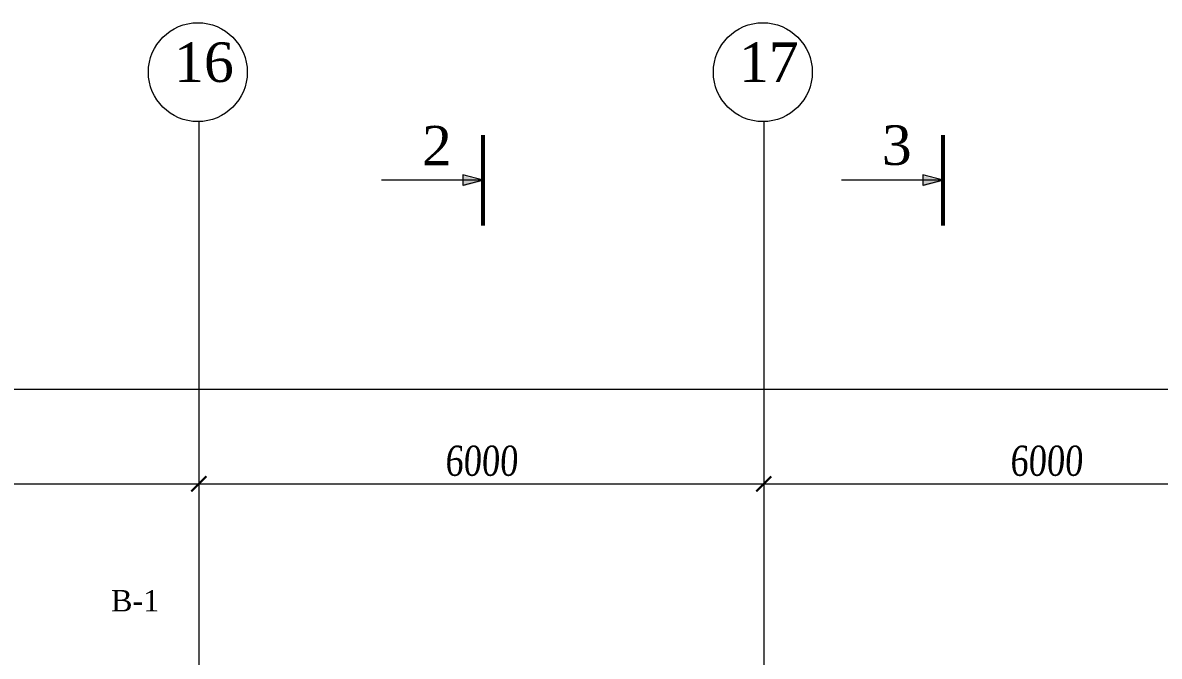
# Model space of a CAD drawing. Header units: inches. Extents: x -407541 to 6688123, y -998590 to 1205599.
# Drawn here: x 53033 to 65103, y 273059 to 279787 of the extents above; entities that cross this region are included whole.
import ezdxf

# ---------------------------------------------------------------- set-up
doc = ezdxf.new("R2010")
doc.units = ezdxf.units.IN
doc.header["$MEASUREMENT"] = 0
doc.linetypes.add('ACAD_ISO04W100', pattern=[30, 24, -3, 0, -3])
for name, color, linetype, lineweight in [('ведомость витражей', 224, 'Continuous', 13), ('осевые о', 23, 'Continuous', 15), ('Осевые размеры', 172, 'Continuous', 5), ('Оси', 254, 'ACAD_ISO04W100', 5), ('Текст', 7, 'Continuous', 18)]:
    doc.layers.add(name, color=color, linetype=linetype, lineweight=lineweight)
doc.styles.get("Standard").update_dxf_attribs({"font": 'arial.ttf'})
doc.styles.add('STYLE2', font='times.ttf', dxfattribs={"width": 0.8, "oblique": 3})
doc.styles.add('Times', font='times.ttf')
doc.dimstyles.new('M -100(m)', dxfattribs={"dimtxt": 320, "dimasz": 160, "dimexe": 0, "dimexo": 0, "dimgap": 80, "dimtad": 1, "dimdec": 0, "dimrnd": 5, "dimtxsty": 'STYLE2', "dimblk": 'ARCHTICK', "dimcen": 50, "dimdle": 100, "dimclrd": 256, "dimclre": 256, "dimclrt": 256, "dimadec": 0, "dimazin": 0, "dimtfac": 1, "dimtdec": 0, "dimtmove": 1, "dimatfit": 3, "dimldrblk": 'DOT', "dimfxl": 1, "dimlwd": -1, "dimlwe": 5, "dimarcsym": 0})

# ---------------------------------------------------------------- blocks, each defined once
blk = doc.blocks.new('_ARCHTICK')
at = {"color": 0, "linetype": 'ByBlock', "const_width": 0.15}
blk.add_lwpolyline([(-0.5, -0.5), (0.5, 0.5)], dxfattribs=at)
blk = doc.blocks.new('*D339')
at = {"layer": 'Осевые размеры', "ltscale": 1e-07, "transparency": 16777216}
blk.add_line((48803, 274890), (55003, 274890), dxfattribs=at)
at = {"layer": 'Осевые размеры', "ltscale": 1e-07, "transparency": 16777216, "xscale": 160, "yscale": 160, "zscale": 160, "rotation": 180}
blk.add_blockref('_ARCHTICK', (48903, 274890), dxfattribs=at)
at = {"layer": 'Осевые размеры', "ltscale": 1e-07, "transparency": 16777216, "xscale": 160, "yscale": 160, "zscale": 160}
blk.add_blockref('_ARCHTICK', (54903, 274890), dxfattribs=at)
at = {"layer": 'Осевые размеры', "ltscale": 1e-07, "transparency": 16777216, "insert": (51903, 275133), "char_height": 320, "attachment_point": 5, "style": 'STYLE2'}
blk.add_mtext('6000', dxfattribs=at)
blk = doc.blocks.new('_Dot')
at = {"color": 0, "linetype": 'ByBlock', "lineweight": -2}
blk.add_line((-0.5, 0), (-1, 0), dxfattribs=at)
at = {"color": 0, "linetype": 'ByBlock', "const_width": 0.5}
blk.add_lwpolyline([(-0.25, 0, 1), (0.25, 0, 1)], format="xyb", close=True, dxfattribs=at)
blk = doc.blocks.new('*D300')
at = {"layer": 'Осевые размеры', "ltscale": 1e-07, "transparency": 16777216}
blk.add_line((180604, 275891), (13203, 275891), dxfattribs=at)
at = {"layer": 'Осевые размеры', "lineweight": 5, "ltscale": 1e-07, "transparency": 16777216}
blk.add_line((180504, 275889), (180504, 275891), dxfattribs=at)
at = {"layer": 'Осевые размеры', "ltscale": 1e-07, "transparency": 16777216, "xscale": 160, "yscale": 160, "zscale": 160, "rotation": 180}
blk.add_blockref('_ARCHTICK', (13303, 275891), dxfattribs=at)
at = {"layer": 'Осевые размеры', "ltscale": 1e-07, "transparency": 16777216, "xscale": 160, "yscale": 160, "zscale": 160}
blk.add_blockref('_ARCHTICK', (180504, 275891), dxfattribs=at)
at = {"layer": 'Осевые размеры', "ltscale": 1e-07, "transparency": 16777216, "insert": (96903, 276134), "char_height": 320, "attachment_point": 5, "style": 'STYLE2'}
blk.add_mtext('167200', dxfattribs=at)
blk = doc.blocks.new('*D266')
at = {"layer": 'Осевые размеры', "ltscale": 1e-07, "transparency": 16777216}
blk.add_line((54803, 274890), (61003, 274890), dxfattribs=at)
at = {"layer": 'Осевые размеры', "ltscale": 1e-07, "transparency": 16777216, "xscale": 160, "yscale": 160, "zscale": 160, "rotation": 180}
blk.add_blockref('_ARCHTICK', (54903, 274890), dxfattribs=at)
at = {"layer": 'Осевые размеры', "ltscale": 1e-07, "transparency": 16777216, "xscale": 160, "yscale": 160, "zscale": 160}
blk.add_blockref('_ARCHTICK', (60903, 274890), dxfattribs=at)
at = {"layer": 'Осевые размеры', "ltscale": 1e-07, "transparency": 16777216, "insert": (57903, 275133), "char_height": 320, "attachment_point": 5, "style": 'STYLE2'}
blk.add_mtext('6000', dxfattribs=at)
blk = doc.blocks.new('*D267')
at = {"layer": 'Осевые размеры', "ltscale": 1e-07, "transparency": 16777216}
blk.add_line((60803, 274890), (67003, 274890), dxfattribs=at)
at = {"layer": 'Осевые размеры', "ltscale": 1e-07, "transparency": 16777216, "xscale": 160, "yscale": 160, "zscale": 160, "rotation": 180}
blk.add_blockref('_ARCHTICK', (60903, 274890), dxfattribs=at)
at = {"layer": 'Осевые размеры', "ltscale": 1e-07, "transparency": 16777216, "xscale": 160, "yscale": 160, "zscale": 160}
blk.add_blockref('_ARCHTICK', (66903, 274890), dxfattribs=at)
at = {"layer": 'Осевые размеры', "ltscale": 1e-07, "transparency": 16777216, "insert": (63903, 275133), "char_height": 320, "attachment_point": 5, "style": 'STYLE2'}
blk.add_mtext('6000', dxfattribs=at)

msp = doc.modelspace()

# ---------------------------------------------------------------- hatches: boundary and pattern name
at = {"layer": 'Текст'}
h = msp.add_hatch(color=256, dxfattribs=at)
h.set_gradient(color2=(0, 0, 0), one_color=1)
h.paths.add_polyline_path([(57708.7, 278162.2), (57708.7, 278105.5), (57922.6, 278105.5)])
h.paths.add_polyline_path([(57922.6, 278105.5), (57708.7, 278105.5), (57708.7, 278048.7)])
h = msp.add_hatch(color=256, dxfattribs=at)
h.set_gradient(color2=(0, 0, 0), one_color=1)
h.paths.add_polyline_path([(62592.9, 278162.2), (62592.9, 278105.5), (62806.8, 278105.5)])
h.paths.add_polyline_path([(62806.8, 278105.5), (62592.9, 278105.5), (62592.9, 278048.7)])

# ---------------------------------------------------------------- linework, layer by layer
at = {"lineweight": 53}
for p, q in [((57922.6, 277635), (57922.6, 278593.4)), ((62806.8, 277635), (62806.8, 278593.4))]:
    msp.add_line(p, q, dxfattribs=at)
at = {"layer": 'осевые о'}
for centre in [(54893, 279262.1), (60893, 279262.1)]:
    msp.add_circle(centre, 525, dxfattribs=at)
at = {"layer": 'Оси', "ltscale": 0.3}
for p, q in [((54903.2, 278737.2), (54903.2, 252403)), ((60903.2, 278737.2), (60903.2, 252403))]:
    msp.add_line(p, q, dxfattribs=at)
at = {"layer": 'Текст'}
for p, q in [((57922.6, 278114.2), (56844.6, 278114.2)), ((57922.6, 278114.2), (57708.7, 278171)), ((57708.7, 278171), (57708.7, 278057.5)), ((57922.6, 278114.2), (57708.7, 278057.5)), ((62806.8, 278114.2), (61728.8, 278114.2)), ((62806.8, 278114.2), (62592.9, 278171)), ((62592.9, 278171), (62592.9, 278057.5)), ((62806.8, 278114.2), (62592.9, 278057.5))]:
    msp.add_line(p, q, dxfattribs=at)

# ---------------------------------------------------------------- texts
at = {"layer": 'ведомость витражей', "style": 'Times'}
msp.add_text('В-1', height=226.8, rotation=0, dxfattribs=at).set_placement((53970.4, 273535.5))
at = {"layer": 'осевые о', "char_height": 420, "width": 3713.237, "attachment_point": 1}
for s, insert in [('{\\fTimes New Roman|b0|i0|c204|p18;16}', (54640.5, 279578.3)), ('{\\fTimes New Roman|b0|i0|c204|p18;17}', (60639.5, 279578.3))]:
    msp.add_mtext(s, dxfattribs=dict(at, insert=insert))
at = {"layer": 'Текст', "char_height": 420, "width": 31148.55, "attachment_point": 7}
for s, insert in [('{\\fTimes New Roman|b0|i0|c204|p18;2}', (57272.5, 278271.3)), ('{\\fTimes New Roman|b0|i0|c204|p18;3}', (62156.7, 278271.3))]:
    msp.add_mtext(s, dxfattribs=dict(at, insert=insert))

# ---------------------------------------------------------------- dimensions: what is measured, and where the dimension line sits
at = {"layer": 'Осевые размеры', "ltscale": 1e-07}
for base, p1, p2, picture, middle in [((13303.4, 275890.7), (180503.6, 275889.2), (13303.4, 275890.7), '*D300', (96903.5, 276134)), ((54903.3, 274890), (48903.3, 274890), (54903.3, 274890), '*D339', (51903.3, 275132.7)), ((60903.3, 274890), (54903.3, 274890), (60903.3, 274890), '*D266', (57903.3, 275132.7)), ((66903.3, 274890), (60903.3, 274890), (66903.3, 274890), '*D267', (63903.3, 275132.7))]:
    dim = msp.add_linear_dim(base=base, p1=p1, p2=p2, dimstyle='M -100(m)', dxfattribs=at)
    dim.commit()
    dim.dimension.update_dxf_attribs({"geometry": picture, "text_midpoint": middle})

doc.saveas('drawing.dxf')
